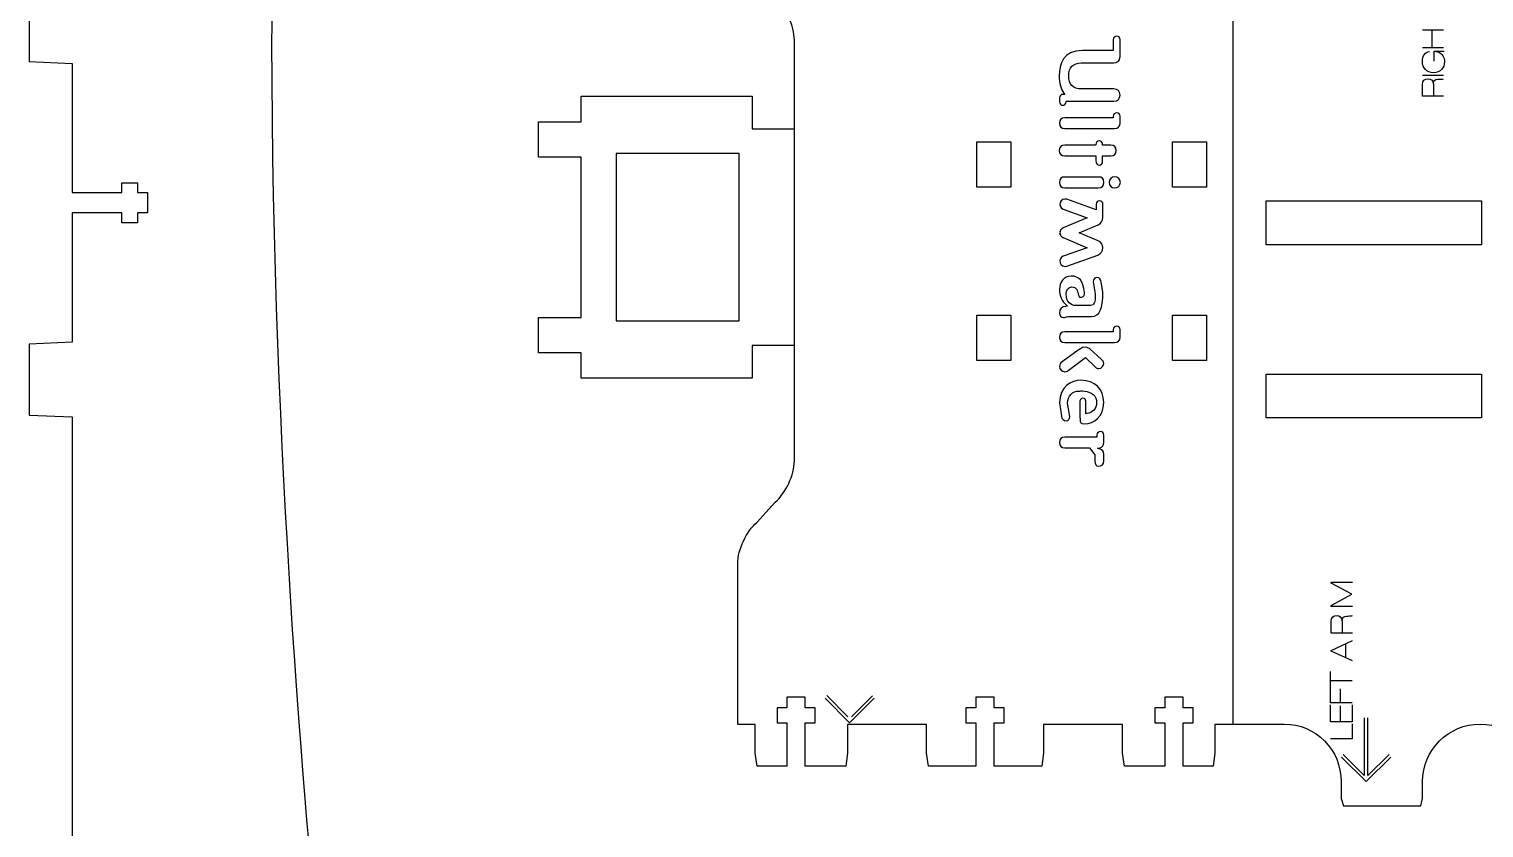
# Model space of a CAD drawing. Header units: millimetres. Extents: x -336 to 378, y -580 to 628.
# Drawn here: x -315.5 to -109.8, y -466.8 to -353.8 of the extents above; entities that cross this region are included whole.
import ezdxf

# ---------------------------------------------------------------- set-up
doc = ezdxf.new("R2010")
doc.units = ezdxf.units.MM
doc.layers.add('Cuts', color=1, linetype='Continuous', lineweight=25, true_color=0xff0000)
doc.layers.add('Text', color=5, linetype='Continuous', lineweight=25, true_color=0x0000ff)

msp = doc.modelspace()

# ---------------------------------------------------------------- linework, layer by layer
at = {"layer": 'Cuts', "color": 1, "lineweight": 25, "true_color": 0xff0000}
for points in [[(-145.31, -326.58), (-145.31, -452.15), (-138.03, -452.15)], [(-315.54, -348.36), (-315.54, -358.41), (-309.45, -358.66), (-309.45, -376.95), (-302.43, -376.95), (-302.43, -375.55), (-300.23, -375.55), (-300.23, -376.95), (-298.79, -376.95), (-298.79, -379.81), (-300.23, -379.81), (-300.23, -381.21), (-302.43, -381.21), (-302.43, -379.81), (-309.45, -379.81), (-309.45, -398.13), (-315.54, -398.38), (-315.54, -408.42), (-309.45, -408.67), (-309.45, -479.83)], [(-207.31, -414.93), (-207.31, -355.34)], [(-207.28, -398.6), (-213.28, -398.6), (-213.28, -403.2), (-237.48, -403.2), (-237.48, -399.6), (-243.48, -399.6), (-243.48, -394.61), (-237.48, -394.61), (-237.48, -371.91), (-243.48, -371.91), (-243.48, -366.92), (-237.48, -366.92), (-237.48, -363.32), (-213.28, -363.32), (-213.28, -367.92), (-207.28, -367.92)], [(-181.5, -369.78), (-176.71, -369.78), (-176.71, -376.18), (-181.5, -376.18), (-181.5, -369.78), (-181.5, -369.78)], [(-153.81, -369.78), (-149.02, -369.78), (-149.02, -376.18), (-153.81, -376.18), (-153.81, -369.78), (-153.81, -369.78)], [(-232.51, -395.11), (-215.11, -395.11), (-215.11, -371.41), (-232.51, -371.41), (-232.51, -395.11), (-232.51, -395.11)], [(-140.6, -378.13), (-110.11, -378.13), (-110.11, -384.33), (-140.6, -384.33), (-140.6, -378.13), (-140.6, -378.13)], [(-181.5, -394.29), (-176.71, -394.29), (-176.71, -400.69), (-181.5, -400.69), (-181.5, -394.29), (-181.5, -394.29)], [(-153.81, -394.29), (-149.02, -394.29), (-149.02, -400.69), (-153.81, -400.69), (-153.81, -394.29), (-153.81, -394.29)], [(-140.6, -402.64), (-110.11, -402.64), (-110.11, -408.84), (-140.6, -408.84), (-140.6, -402.64), (-140.6, -402.64)], [(-212.61, -423.61), (-210.01, -420.75)], [(-145.31, -452.19), (-147.84, -452.19), (-147.84, -456.26), (-148.09, -458.09), (-152.31, -458.09), (-152.31, -451.96), (-150.91, -451.96), (-150.91, -449.86), (-152.31, -449.86), (-152.31, -448.33), (-154.91, -448.33), (-154.91, -449.86), (-156.31, -449.86), (-156.31, -451.96), (-154.91, -451.96), (-154.91, -458.09), (-160.64, -458.09), (-160.89, -456.26), (-160.89, -452.19), (-172.06, -452.19), (-172.06, -456.26), (-172.31, -458.09), (-179.04, -458.09), (-179.04, -451.96), (-177.64, -451.96), (-177.64, -449.86), (-179.04, -449.86), (-179.04, -448.33), (-181.64, -448.33), (-181.64, -449.86), (-183.04, -449.86), (-183.04, -451.96), (-181.64, -451.96), (-181.64, -458.09), (-188.36, -458.09), (-188.61, -456.26), (-188.61, -452.19), (-199.79, -452.19), (-199.79, -456.26), (-200.04, -458.09), (-205.76, -458.09), (-205.76, -451.96), (-204.36, -451.96), (-204.36, -449.86), (-205.76, -449.86), (-205.76, -448.33), (-208.36, -448.33), (-208.36, -449.86), (-209.76, -449.86), (-209.76, -451.96), (-208.36, -451.96), (-208.36, -458.09), (-212.59, -458.09), (-212.84, -456.26), (-212.84, -452.19), (-215.31, -452.19), (-215.31, -429.42)], [(-129.98, -460.3), (-129.98, -462.67), (-129.63, -463.7), (-118.71, -463.7), (-118.46, -462.67), (-118.46, -460.3)]]:
    msp.add_lwpolyline(points, dxfattribs=at)
for points in [[(-281.19, -355.68), (-281.19, -331.13), (-279.46, -285.94), (-279.46, -285.94)], [(-207.31, -355.34), (-207.31, -353.39), (-208.53, -350.77), (-210.01, -349.52)], [(-275.84, -470.13), (-275.84, -470.13), (-281.19, -414.27), (-281.19, -355.68)], [(-210.01, -420.75), (-208.53, -419.49), (-207.31, -416.88), (-207.31, -414.93)], [(-215.31, -429.42), (-215.31, -427.48), (-214.09, -424.86), (-212.61, -423.61)], [(-138.03, -452.15), (-133.53, -452.15), (-129.98, -455.8), (-129.98, -460.3)], [(-118.46, -460.3), (-118.46, -455.8), (-114.81, -452.15), (-110.31, -452.15)], [(-110.31, -452.15), (-105.81, -452.15), (-102.26, -455.8), (-102.26, -460.3)]]:
    msp.add_open_spline(points, degree=3, dxfattribs=at)
at = {"layer": 'Text', "color": 5, "lineweight": 25, "true_color": 0x0000ff}
for points in [[(-162.2, -355.28), (-162.2, -356.86), (-166.58, -356.86)], [(-161.24, -357.7), (-161.24, -355.28), (-161.24, -355.28)], [(-118.48, -353.91), (-115.49, -353.91)], [(-117.09, -356.47), (-117.09, -353.91)], [(-115.49, -356.47), (-118.48, -356.47)], [(-116.82, -358.33), (-116.82, -356.93), (-115.42, -356.93)], [(-166.74, -358.59), (-162.11, -358.59)], [(-118.48, -360.35), (-115.49, -360.35)], [(-115.49, -363.32), (-118.48, -363.32), (-118.48, -361.67)], [(-116.95, -361.56), (-116.94, -361.57)], [(-116.94, -361.57), (-116.94, -363.32)], [(-169.82, -363.53), (-169.82, -364.11)], [(-169.19, -362.89), (-169.07, -363.05), (-169.34, -363.05)], [(-168.86, -364.11), (-168.86, -364.01), (-166.72, -364.01)], [(-162.11, -362.28), (-166.74, -362.28)], [(-166.58, -364.01), (-162.11, -364.01)], [(-162.2, -366.15), (-162.2, -366.37), (-169.05, -366.37)], [(-161.24, -367.06), (-161.24, -366.15), (-161.24, -366.15)], [(-169.05, -367.89), (-162.01, -367.89)], [(-164.68, -370.12), (-164.68, -370.21), (-164.77, -370.24), (-169.08, -370.24)], [(-162.57, -370.24), (-163.71, -370.24), (-163.71, -370.14)], [(-169.08, -371.76), (-164.65, -371.76), (-164.65, -372.37)], [(-163.71, -372.37), (-163.71, -371.76), (-162.57, -371.76)], [(-164.32, -374.74), (-169.05, -374.74)], [(-169.05, -376.26), (-164.32, -376.26)], [(-164.63, -378.6), (-164.63, -379.37), (-168.77, -377.89)], [(-165.9, -380.51), (-169.28, -381.94)], [(-169.27, -379.31), (-165.9, -380.51), (-165.9, -380.51)], [(-163.68, -380.49), (-163.68, -380.47), (-163.68, -380.42)], [(-163.66, -380.3), (-163.66, -378.6)], [(-169.72, -382.46), (-169.82, -382.48), (-169.73, -382.5)], [(-169.5, -382.08), (-169.53, -382.11)], [(-164.36, -383.76), (-167.05, -382.63), (-164.36, -381.49)], [(-169.73, -382.76), (-169.81, -382.82), (-169.72, -382.8)], [(-169.53, -383.15), (-169.5, -383.18)], [(-169.28, -383.32), (-165.9, -384.74), (-169.27, -385.94)], [(-168.76, -387.36), (-164.38, -385.79)], [(-165.03, -389.55), (-164.77, -391.26), (-164.77, -391.77)], [(-163.68, -391.05), (-163.92, -389.57)], [(-168.84, -392.88), (-168.67, -393.04), (-168.67, -393.04)], [(-165.43, -392.94), (-167.53, -392.94)], [(-168.67, -393.04), (-168.9, -393.05)], [(-168.1, -394.46), (-165.22, -394.46)], [(-162.2, -396.33), (-162.2, -396.64), (-169.05, -396.64)], [(-161.24, -397.25), (-161.24, -396.33), (-161.24, -396.33)], [(-169.05, -398.16), (-162.01, -398.16)], [(-163.86, -400.55), (-165.51, -399.06)], [(-161.25, -397.4), (-161.25, -397.34)], [(-167.15, -399.25), (-169.45, -400.88)], [(-168.58, -402.13), (-166.12, -400.3), (-164.71, -401.65)], [(-169.81, -406.71), (-169.55, -408.59)], [(-168.37, -408.62), (-168.66, -406.72)], [(-166.93, -406.46), (-166.93, -408.76)], [(-166.91, -406.36), (-166.92, -406.39)], [(-165.97, -408.22), (-166.08, -408.24), (-166.08, -406.46)], [(-166.91, -408.86), (-166.91, -409)], [(-164.51, -411.24), (-164.51, -411.55), (-169.05, -411.55)], [(-163.55, -412.16), (-163.55, -411.24), (-163.55, -411.24)], [(-169.05, -413.07), (-165.55, -413.07), (-164.81, -414.05), (-164.81, -414.92)], [(-164.08, -413.23), (-164.42, -413.13), (-164.07, -413.04)], [(-163.56, -412.31), (-163.56, -412.26)], [(-163.53, -414.92), (-163.53, -413.94)], [(-128.36, -435.51), (-131.38, -435.51), (-131.38, -435.37), (-128.45, -433.79), (-128.45, -433.78), (-131.38, -432.2), (-131.38, -432.06), (-128.36, -432.06)], [(-128.36, -439.31), (-131.38, -439.31), (-131.38, -437.65)], [(-129.84, -437.53), (-129.83, -437.54), (-129.83, -439.31)], [(-128.36, -443.22), (-131.38, -441.83), (-131.38, -441.72), (-128.36, -440.33)], [(-129.36, -440.79), (-129.36, -442.77)], [(-131.49, -447.36), (-131.49, -444.73)], [(-128.44, -446.03), (-131.49, -446.03)], [(-196.02, -448.51), (-199.49, -451.98), (-202.97, -448.51)], [(-199.74, -451.13), (-202.74, -448.12)], [(-196.25, -448.14), (-199.24, -451.13)], [(-128.44, -449.16), (-131.49, -449.16), (-131.49, -447.02)], [(-130.07, -449.16), (-130.07, -447.15)], [(-128.44, -449.43), (-128.44, -451.83), (-131.49, -451.83), (-131.49, -449.45)], [(-130.07, -451.83), (-130.07, -449.55)], [(-128.44, -452.12), (-128.44, -454.26), (-131.49, -454.26)], [(-126.7, -451.27), (-126.7, -459.44), (-129.7, -456.44)], [(-123.21, -456.45), (-126.2, -459.44), (-126.2, -451.27)], [(-122.97, -456.82), (-126.45, -460.3), (-129.93, -456.82)]]:
    msp.add_lwpolyline(points, dxfattribs=at)
for points in [[(-161.72, -354.8), (-161.98, -354.8), (-162.2, -355.01), (-162.2, -355.28)], [(-161.24, -355.28), (-161.24, -355.01), (-161.45, -354.8), (-161.72, -354.8)], [(-166.58, -356.86), (-169.29, -356.86), (-169.86, -358.8), (-169.86, -360.43)], [(-162.11, -358.59), (-161.63, -358.59), (-161.3, -358.3), (-161.26, -357.84)], [(-161.26, -357.84), (-161.24, -357.78), (-161.24, -357.74), (-161.24, -357.7)], [(-118.48, -358.44), (-118.48, -357.51), (-118.06, -357.08), (-117.49, -356.97)], [(-116.82, -356.93), (-116.48, -356.97), (-116.32, -357.03), (-116.32, -357.03)], [(-116.32, -357.03), (-115.64, -357.24), (-115.36, -357.82), (-115.36, -358.44)], [(-168.5, -360.43), (-168.5, -359.23), (-167.89, -358.59), (-166.74, -358.59)], [(-116.92, -359.99), (-117.9, -359.99), (-118.48, -359.29), (-118.48, -358.44)], [(-115.36, -358.44), (-115.36, -359.29), (-115.93, -359.99), (-116.92, -359.99)], [(-169.86, -360.43), (-169.86, -361.46), (-169.63, -362.29), (-169.19, -362.89)], [(-166.74, -362.28), (-167.89, -362.28), (-168.5, -361.64), (-168.5, -360.43)], [(-118.48, -361.67), (-118.48, -361.08), (-118.19, -360.85), (-117.66, -360.85)], [(-117.66, -360.85), (-117.38, -360.85), (-116.98, -361.04), (-116.95, -361.56)], [(-116.94, -361.57), (-116.94, -361.11), (-116.72, -360.91), (-116.31, -360.91)], [(-116.31, -360.91), (-116.2, -360.91), (-115.61, -360.9), (-115.49, -360.84)], [(-169.34, -363.05), (-169.6, -363.05), (-169.82, -363.26), (-169.82, -363.53)], [(-169.82, -364.11), (-169.82, -364.37), (-169.6, -364.59), (-169.34, -364.59)], [(-169.34, -364.59), (-169.07, -364.59), (-168.86, -364.37), (-168.86, -364.11)], [(-166.72, -364.01), (-166.67, -364.01), (-166.63, -364.01), (-166.58, -364.01)], [(-161.25, -363.14), (-161.25, -362.62), (-161.59, -362.28), (-162.11, -362.28)], [(-162.11, -364.01), (-161.59, -364.01), (-161.25, -363.67), (-161.25, -363.14)], [(-161.72, -365.66), (-161.98, -365.66), (-162.2, -365.88), (-162.2, -366.15)], [(-161.24, -366.15), (-161.24, -365.88), (-161.45, -365.66), (-161.72, -365.66)], [(-169.05, -366.37), (-169.54, -366.37), (-169.81, -366.64), (-169.81, -367.13)], [(-169.81, -367.13), (-169.81, -367.62), (-169.54, -367.89), (-169.05, -367.89)], [(-162.01, -367.89), (-161.54, -367.89), (-161.27, -367.64), (-161.25, -367.18)], [(-161.25, -367.18), (-161.24, -367.13), (-161.24, -367.1), (-161.24, -367.06)], [(-169.08, -370.24), (-169.57, -370.24), (-169.84, -370.51), (-169.84, -371)], [(-164.19, -369.63), (-164.46, -369.63), (-164.68, -369.85), (-164.68, -370.12)], [(-163.71, -370.14), (-163.71, -369.85), (-163.93, -369.63), (-164.19, -369.63)], [(-161.81, -371), (-161.81, -370.51), (-162.08, -370.24), (-162.57, -370.24)], [(-169.84, -371), (-169.84, -371.49), (-169.57, -371.76), (-169.08, -371.76)], [(-164.65, -372.37), (-164.65, -372.97), (-164.42, -373.05), (-164.18, -373.05)], [(-164.18, -373.05), (-163.94, -373.05), (-163.71, -372.97), (-163.71, -372.37)], [(-162.57, -371.76), (-162.08, -371.76), (-161.81, -371.49), (-161.81, -371)], [(-169.05, -374.74), (-169.56, -374.74), (-169.81, -374.98), (-169.81, -375.5)], [(-169.81, -375.5), (-169.81, -376.01), (-169.56, -376.26), (-169.05, -376.26)], [(-163.56, -375.5), (-163.56, -374.98), (-163.8, -374.74), (-164.32, -374.74)], [(-164.32, -376.26), (-163.81, -376.26), (-163.56, -376.01), (-163.56, -375.5)], [(-162, -374.7), (-162.43, -374.7), (-162.79, -375.06), (-162.79, -375.5)], [(-162.79, -375.5), (-162.79, -375.94), (-162.43, -376.29), (-162, -376.29)], [(-161.2, -375.5), (-161.2, -375.06), (-161.56, -374.7), (-162, -374.7)], [(-162, -376.29), (-161.56, -376.29), (-161.2, -375.94), (-161.2, -375.5)], [(-169.73, -378.35), (-169.86, -378.73), (-169.65, -379.17), (-169.27, -379.31)], [(-168.77, -377.89), (-169.16, -377.76), (-169.59, -377.96), (-169.73, -378.35)], [(-164.14, -378.12), (-164.41, -378.12), (-164.63, -378.34), (-164.63, -378.6)], [(-163.66, -378.6), (-163.66, -378.34), (-163.88, -378.12), (-164.14, -378.12)], [(-164.36, -381.49), (-163.95, -381.34), (-163.68, -380.93), (-163.68, -380.49)], [(-163.68, -380.42), (-163.67, -380.37), (-163.66, -380.34), (-163.66, -380.3)], [(-169.73, -382.5), (-169.75, -382.59), (-169.74, -382.68), (-169.73, -382.76)], [(-169.68, -382.33), (-169.7, -382.39), (-169.71, -382.42), (-169.72, -382.46)], [(-169.6, -382.18), (-169.64, -382.25), (-169.66, -382.29), (-169.68, -382.33)], [(-169.53, -382.11), (-169.55, -382.13), (-169.57, -382.16), (-169.6, -382.18)], [(-169.4, -381.99), (-169.45, -382.03), (-169.48, -382.05), (-169.5, -382.08)], [(-169.28, -381.94), (-169.32, -381.95), (-169.36, -381.97), (-169.4, -381.99)], [(-169.72, -382.8), (-169.71, -382.83), (-169.7, -382.86), (-169.69, -382.89)], [(-169.69, -382.89), (-169.66, -382.97), (-169.64, -383.01), (-169.61, -383.04)], [(-169.61, -383.04), (-169.58, -383.1), (-169.55, -383.12), (-169.53, -383.15)], [(-169.5, -383.18), (-169.48, -383.2), (-169.45, -383.22), (-169.42, -383.24)], [(-169.42, -383.24), (-169.36, -383.28), (-169.32, -383.3), (-169.28, -383.32)], [(-163.68, -384.77), (-163.68, -384.32), (-163.95, -383.92), (-164.36, -383.76)], [(-169.27, -385.94), (-169.65, -386.08), (-169.86, -386.52), (-169.72, -386.9)], [(-164.38, -385.79), (-163.96, -385.64), (-163.68, -385.23), (-163.68, -384.77)], [(-168.16, -388.76), (-169.19, -388.76), (-169.81, -389.7), (-169.81, -390.6)], [(-169.72, -386.9), (-169.59, -387.29), (-169.16, -387.5), (-168.76, -387.36)], [(-166.28, -391.07), (-166.47, -389.43), (-167.01, -388.76), (-168.16, -388.76)], [(-169.81, -390.6), (-169.81, -391.56), (-169.5, -392.28), (-168.84, -392.88)], [(-168.87, -391.33), (-168.87, -390.72), (-168.54, -390.28), (-168.07, -390.28)], [(-168.07, -390.28), (-167.4, -390.28), (-167.22, -390.88), (-167.13, -391.47)], [(-164.51, -388.97), (-164.74, -388.97), (-165.09, -389.13), (-165.03, -389.55)], [(-163.92, -389.57), (-163.98, -389.3), (-164.13, -388.97), (-164.51, -388.97)], [(-167.53, -392.94), (-168.18, -392.94), (-168.87, -392.38), (-168.87, -391.33)], [(-167.13, -391.47), (-167.13, -391.47), (-167.1, -391.64), (-166.96, -391.72)], [(-166.96, -391.72), (-166.88, -391.77), (-166.77, -391.78), (-166.64, -391.75)], [(-166.64, -391.75), (-166.32, -391.66), (-166.28, -391.34), (-166.28, -391.16)], [(-166.28, -391.16), (-166.28, -391.11), (-166.28, -391.08), (-166.28, -391.07)], [(-164.77, -391.77), (-164.77, -392.15), (-164.77, -392.94), (-165.43, -392.94)], [(-165.22, -394.46), (-164.14, -394.46), (-163.68, -393.44), (-163.68, -391.05)], [(-168.9, -393.05), (-169.5, -393.07), (-169.81, -393.38), (-169.81, -393.96)], [(-169.81, -393.96), (-169.81, -394.29), (-169.6, -394.64), (-169.25, -394.64)], [(-169.25, -394.64), (-169.16, -394.64), (-169.08, -394.62), (-168.98, -394.58)], [(-168.98, -394.58), (-168.8, -394.53), (-168.56, -394.46), (-168.1, -394.46)], [(-169.05, -396.64), (-169.54, -396.64), (-169.81, -396.91), (-169.81, -397.4)], [(-161.72, -395.85), (-161.98, -395.85), (-162.2, -396.06), (-162.2, -396.33)], [(-161.24, -396.33), (-161.24, -396.06), (-161.45, -395.85), (-161.72, -395.85)], [(-169.81, -397.4), (-169.81, -397.89), (-169.54, -398.16), (-169.05, -398.16)], [(-166.2, -398.82), (-166.67, -398.82), (-167.15, -399.25), (-167.15, -399.25)], [(-165.51, -399.06), (-165.53, -399.05), (-165.75, -398.82), (-166.2, -398.82)], [(-162.01, -398.16), (-161.52, -398.16), (-161.25, -397.89), (-161.25, -397.4)], [(-161.25, -397.34), (-161.24, -397.31), (-161.24, -397.28), (-161.24, -397.25)], [(-169.45, -400.88), (-169.69, -401.04), (-169.81, -401.27), (-169.81, -401.57)], [(-164.24, -401.85), (-163.86, -401.85), (-163.56, -401.47), (-163.56, -401.14)], [(-163.56, -401.14), (-163.56, -400.89), (-163.72, -400.68), (-163.86, -400.55)], [(-169.81, -401.57), (-169.81, -401.96), (-169.47, -402.29), (-169.07, -402.29)], [(-169.07, -402.29), (-168.89, -402.29), (-168.72, -402.23), (-168.58, -402.13)], [(-164.71, -401.65), (-164.56, -401.78), (-164.49, -401.85), (-164.24, -401.85)], [(-166.8, -403.51), (-168.18, -403.51), (-169.81, -404.35), (-169.81, -406.71)], [(-168.66, -406.72), (-168.66, -405.71), (-168, -405.03), (-167.01, -405.03)], [(-167.01, -405.03), (-166.97, -405.03), (-165.75, -404.89), (-165.04, -405.52)], [(-163.56, -406.66), (-163.56, -404.72), (-164.8, -403.51), (-166.8, -403.51)], [(-166.92, -406.39), (-166.92, -406.42), (-166.93, -406.44), (-166.93, -406.46)], [(-166.5, -406.04), (-166.69, -406.04), (-166.86, -406.17), (-166.91, -406.36)], [(-166.08, -406.46), (-166.08, -406.23), (-166.27, -406.04), (-166.5, -406.04)], [(-166.27, -409.66), (-164.95, -409.66), (-163.56, -408.61), (-163.56, -406.66)], [(-164.56, -406.69), (-164.56, -407.48), (-165.14, -408.11), (-165.97, -408.22)], [(-165.04, -405.52), (-164.73, -405.8), (-164.56, -406.2), (-164.56, -406.69)], [(-169.55, -408.59), (-169.49, -408.94), (-169.23, -409.28), (-168.82, -409.24)], [(-168.82, -409.24), (-168.57, -409.21), (-168.31, -409.03), (-168.37, -408.62)], [(-166.93, -408.76), (-166.93, -408.8), (-166.92, -408.83), (-166.91, -408.86)], [(-166.91, -409), (-166.91, -409.54), (-166.79, -409.66), (-166.27, -409.66)], [(-164.03, -410.76), (-164.3, -410.76), (-164.51, -410.98), (-164.51, -411.24)], [(-163.55, -411.24), (-163.55, -410.98), (-163.77, -410.76), (-164.03, -410.76)], [(-169.05, -411.55), (-169.54, -411.55), (-169.81, -411.82), (-169.81, -412.31)], [(-169.81, -412.31), (-169.81, -412.8), (-169.54, -413.07), (-169.05, -413.07)], [(-163.53, -413.94), (-163.53, -413.61), (-163.76, -413.32), (-164.08, -413.23)], [(-164.07, -413.04), (-163.74, -412.96), (-163.56, -412.7), (-163.56, -412.31)], [(-163.56, -412.26), (-163.55, -412.23), (-163.55, -412.2), (-163.55, -412.16)], [(-164.81, -414.92), (-164.81, -415.42), (-164.63, -415.67), (-164.28, -415.67)], [(-164.28, -415.67), (-163.87, -415.67), (-163.53, -415.34), (-163.53, -414.92)], [(-131.38, -437.65), (-131.38, -437.04), (-131.1, -436.81), (-130.56, -436.81)], [(-130.56, -436.81), (-130.27, -436.81), (-129.87, -437.01), (-129.84, -437.53)], [(-129.83, -437.54), (-129.83, -437.07), (-129.61, -436.87), (-129.2, -436.87)], [(-129.2, -436.87), (-129.09, -436.87), (-128.49, -436.86), (-128.36, -436.8)]]:
    msp.add_open_spline(points, degree=3, dxfattribs=at)

doc.saveas('drawing.dxf')
